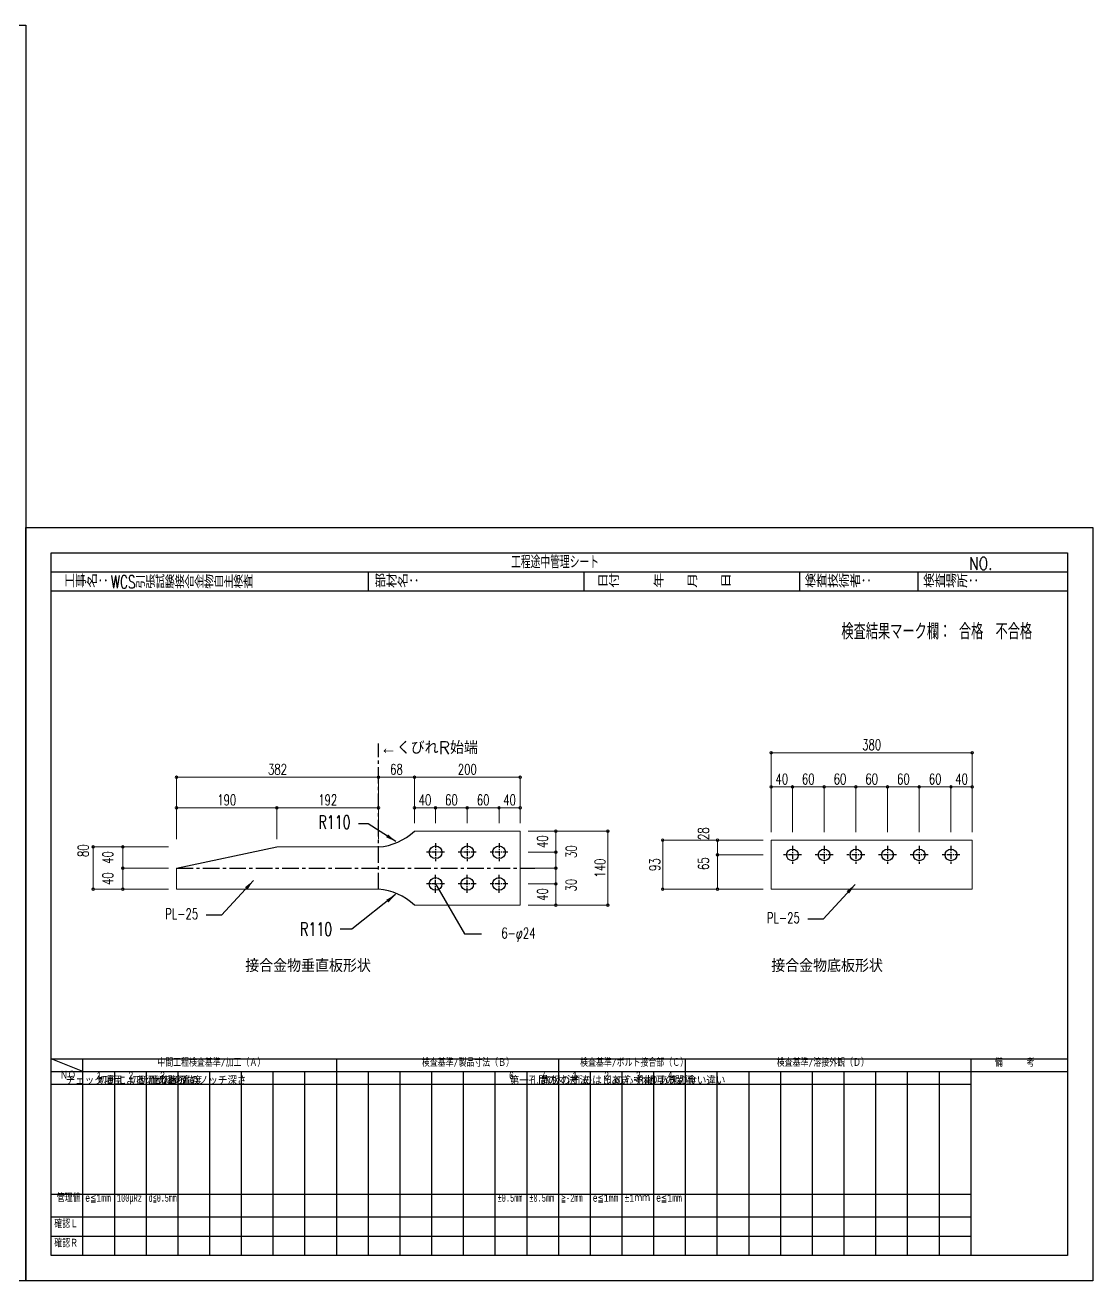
# Model space of a CAD drawing. Header units: millimetres. Extents: x 0 to 29624, y 0 to 14691.
# Drawn here: x 11191 to 13210, y 7128 to 9504 of the extents above; entities that cross this region are included whole.
import ezdxf
from ezdxf.enums import TextEntityAlignment as Align

# ---------------------------------------------------------------- set-up
doc = ezdxf.new("R2010")
doc.units = ezdxf.units.MM
doc.header["$LTSCALE"] = 5
doc.linetypes.add('CENTER1', pattern=[10, 6.25, -1.25, 1.25, -1.25])
doc.linetypes.add('JIS_08_50', pattern=[53, 50, -1.125, 0.75, -1.125])
doc.layers.get('0').update_dxf_attribs({"color": 255})
doc.layers.get('DEFPOINTS').update_dxf_attribs({"color": 255})
for name, color, linetype in [('CENTER', 2, 'JIS_08_50'), ('LAYER6', 7, 'Continuous'), ('寸法', 4, 'Continuous'), ('文字', 7, 'Continuous'), ('金物', 142, 'Continuous')]:
    doc.layers.add(name, color=color, linetype=linetype)
doc.styles.add('DLSTANDARD1', font='monotxt.shx', dxfattribs={"width": 0.6, "bigfont": 'extfont'})
doc.styles.add('KANJI', font='simplex.shx', dxfattribs={"width": 0.7, "bigfont": 'extfont2.shx'})
doc.styles.get("Standard").update_dxf_attribs({"font": 'simplex.shx', "width": 0.7, "height": 2.5, "bigfont": '@extfont2.shx'})
doc.styles.add('SUNPOU', font='simplex.shx', dxfattribs={"width": 0.7, "bigfont": 'extfont2.shx'})
doc.styles.add('TATEGAKI', font='txt', dxfattribs={"bigfont": 'bigfont.shx'})
doc.dimstyles.new('コピー(2) - Standard', dxfattribs={"dimtxt": 25, "dimasz": 20, "dimexe": 0.18, "dimexo": 0.0625, "dimgap": 15, "dimtad": 1, "dimdec": 0, "dimzin": 0, "dimdsep": 46, "dimtxsty": 'Standard', "dimblk": 'DOTSMALL', "dimcen": 0.09, "dimadec": 0, "dimazin": 0, "dimtfac": 1, "dimtdec": 0, "dimtofl": 0, "dimtmove": 0, "dimatfit": 3, "dimfxl": 0, "dimtolj": 1, "dimtzin": 0, "dimarcsym": 0})
doc.dimstyles.new('一般寸法-小さめ', dxfattribs={"dimscale": 10, "dimtxt": 2, "dimasz": 0.5, "dimexe": 0.125, "dimexo": 1.5, "dimgap": 0.5, "dimtad": 1, "dimtxsty": 'KANJI', "dimblk": 'ORIGIN', "dimcen": 0, "dimclrd": 256, "dimclre": 256, "dimclrt": 256, "dimadec": 0, "dimazin": 0, "dimtfac": 1, "dimtmove": 2, "dimatfit": 2, "dimfxl": 0, "dimtolj": 2, "dimlwd": 5, "dimlwe": 5, "dimarcsym": 0})

# ---------------------------------------------------------------- blocks, each defined once
blk = doc.blocks.new('_Origin')
at = {"color": 0, "linetype": 'ByBlock', "lineweight": -2}
blk.add_line((0, 0), (-1, 0), dxfattribs=at)
blk.add_circle((0, 0), 0.5, dxfattribs=at)
blk = doc.blocks.new('*D549')
at = {"layer": 'DEFPOINTS', "color": 0}
for p in [(11859, 8080.8), (11477, 7949), (11859, 7949)]:
    blk.add_point(p, dxfattribs=at)
at = {"layer": '寸法', "lineweight": 5}
for p, q in [((11477, 7964), (11477, 8082)), ((11482, 8080.8), (11854, 8080.8)), ((11859, 7964), (11859, 8082))]:
    blk.add_line(p, q, dxfattribs=at)
at = {"layer": '寸法', "lineweight": 5, "xscale": 5, "yscale": 5, "zscale": 5, "rotation": 180}
blk.add_blockref('_Origin', (11477, 8080.8), dxfattribs=at)
at = {"layer": '寸法', "lineweight": 5, "xscale": 5, "yscale": 5, "zscale": 5}
blk.add_blockref('_Origin', (11859, 8080.8), dxfattribs=at)
at = {"layer": '寸法', "linetype": 'Continuous', "insert": (11668, 8095.8), "char_height": 20, "attachment_point": 5, "style": 'KANJI'}
blk.add_mtext('\\A2;382', dxfattribs=at)
blk = doc.blocks.new('*D550')
at = {"layer": 'DEFPOINTS', "color": 0}
for p in [(11859, 8080.8), (11927, 7980.5), (11859, 7949)]:
    blk.add_point(p, dxfattribs=at)
at = {"layer": '寸法', "lineweight": 5}
for p, q in [((11859, 7964), (11859, 8082)), ((11922, 8080.8), (11864, 8080.8)), ((11927, 7995.5), (11927, 8082))]:
    blk.add_line(p, q, dxfattribs=at)
at = {"layer": '寸法', "lineweight": 5, "xscale": 5, "yscale": 5, "zscale": 5, "rotation": 180}
blk.add_blockref('_Origin', (11859, 8080.8), dxfattribs=at)
at = {"layer": '寸法', "lineweight": 5, "xscale": 5, "yscale": 5, "zscale": 5}
blk.add_blockref('_Origin', (11927, 8080.8), dxfattribs=at)
at = {"layer": '寸法', "linetype": 'Continuous', "insert": (11893, 8095.8), "char_height": 20, "attachment_point": 5, "style": 'KANJI'}
blk.add_mtext('\\A2;68', dxfattribs=at)
blk = doc.blocks.new('*D551')
at = {"layer": 'DEFPOINTS', "color": 0}
for p in [(12127, 7979), (12293.1, 7979), (12127, 7839)]:
    blk.add_point(p, dxfattribs=at)
at = {"layer": '寸法', "lineweight": 5}
for p, q in [((12142, 7979), (12294.4, 7979)), ((12293.1, 7844), (12293.1, 7974)), ((12142, 7839), (12294.4, 7839))]:
    blk.add_line(p, q, dxfattribs=at)
at = {"layer": '寸法', "lineweight": 5, "xscale": 5, "yscale": 5, "zscale": 5}
for p, rotation in [((12293.1, 7979), 90), ((12293.1, 7839), 270)]:
    blk.add_blockref('_Origin', p, dxfattribs=dict(at, rotation=rotation))
at = {"layer": '寸法', "linetype": 'Continuous', "insert": (12278.1, 7909), "char_height": 20, "attachment_point": 5, "rotation": 90, "style": 'KANJI'}
blk.add_mtext('\\A2;140', dxfattribs=at)
blk = doc.blocks.new('*D552')
at = {"layer": 'DEFPOINTS', "color": 0}
for p in [(11319.2, 7949), (11477, 7949), (11477, 7869)]:
    blk.add_point(p, dxfattribs=at)
at = {"layer": '寸法', "lineweight": 5}
for p, q in [((11462, 7949), (11317.9, 7949)), ((11319.2, 7874), (11319.2, 7944)), ((11462, 7869), (11317.9, 7869))]:
    blk.add_line(p, q, dxfattribs=at)
at = {"layer": '寸法', "lineweight": 5, "xscale": 5, "yscale": 5, "zscale": 5}
for p, rotation in [((11319.2, 7949), 90), ((11319.2, 7869), 270)]:
    blk.add_blockref('_Origin', p, dxfattribs=dict(at, rotation=rotation))
at = {"layer": '寸法', "linetype": 'Continuous', "insert": (11300.6, 7941.9), "char_height": 20, "attachment_point": 5, "rotation": 90, "style": 'KANJI'}
blk.add_mtext('\\A2;80', dxfattribs=at)
blk = doc.blocks.new('*D565')
at = {"layer": 'DEFPOINTS', "color": 0}
for p in [(12127, 8080.8), (11927, 7980.5), (12127, 7979)]:
    blk.add_point(p, dxfattribs=at)
at = {"layer": '寸法', "lineweight": 5}
for p, q in [((11927, 7995.5), (11927, 8082)), ((11932, 8080.8), (12122, 8080.8)), ((12127, 7994), (12127, 8082))]:
    blk.add_line(p, q, dxfattribs=at)
at = {"layer": '寸法', "lineweight": 5, "xscale": 5, "yscale": 5, "zscale": 5, "rotation": 180}
blk.add_blockref('_Origin', (11927, 8080.8), dxfattribs=at)
at = {"layer": '寸法', "lineweight": 5, "xscale": 5, "yscale": 5, "zscale": 5}
blk.add_blockref('_Origin', (12127, 8080.8), dxfattribs=at)
at = {"layer": '寸法', "linetype": 'Continuous', "insert": (12027, 8095.8), "char_height": 20, "attachment_point": 5, "style": 'KANJI'}
blk.add_mtext('\\A2;200', dxfattribs=at)
blk = doc.blocks.new('*D553')
at = {"layer": 'DEFPOINTS', "color": 0}
for p in [(12127, 7979), (12127, 7939), (12194.7, 7939)]:
    blk.add_point(p, dxfattribs=at)
at = {"layer": '寸法', "lineweight": 5}
for p, q in [((12142, 7979), (12195.9, 7979)), ((12194.7, 7974), (12194.7, 7944)), ((12142, 7939), (12195.9, 7939))]:
    blk.add_line(p, q, dxfattribs=at)
at = {"layer": '寸法', "lineweight": 5, "xscale": 5, "yscale": 5, "zscale": 5}
for p, rotation in [((12194.7, 7979), 90), ((12194.7, 7939), 270)]:
    blk.add_blockref('_Origin', p, dxfattribs=dict(at, rotation=rotation))
at = {"layer": '寸法', "linetype": 'Continuous', "insert": (12169.2, 7959), "char_height": 20, "attachment_point": 5, "rotation": 90, "style": 'KANJI'}
blk.add_mtext('\\A2;40', dxfattribs=at)
blk = doc.blocks.new('*D554')
at = {"layer": 'DEFPOINTS', "color": 0}
for p in [(12127, 7879), (12127, 7839), (12194.7, 7839)]:
    blk.add_point(p, dxfattribs=at)
at = {"layer": '寸法', "lineweight": 5}
for p, q in [((12142, 7879), (12195.9, 7879)), ((12194.7, 7874), (12194.7, 7844)), ((12142, 7839), (12195.9, 7839))]:
    blk.add_line(p, q, dxfattribs=at)
at = {"layer": '寸法', "lineweight": 5, "xscale": 5, "yscale": 5, "zscale": 5}
for p, rotation in [((12194.7, 7879), 90), ((12194.7, 7839), 270)]:
    blk.add_blockref('_Origin', p, dxfattribs=dict(at, rotation=rotation))
at = {"layer": '寸法', "linetype": 'Continuous', "insert": (12169.2, 7859), "char_height": 20, "attachment_point": 5, "rotation": 90, "style": 'KANJI'}
blk.add_mtext('\\A2;40', dxfattribs=at)
blk = doc.blocks.new('*D555')
at = {"layer": 'DEFPOINTS', "color": 0}
for p in [(11375.2, 7909), (11477, 7909), (11477, 7869)]:
    blk.add_point(p, dxfattribs=at)
at = {"layer": '寸法', "lineweight": 5}
for p, q in [((11462, 7909), (11373.9, 7909)), ((11375.2, 7874), (11375.2, 7904)), ((11462, 7869), (11373.9, 7869))]:
    blk.add_line(p, q, dxfattribs=at)
at = {"layer": '寸法', "lineweight": 5, "xscale": 5, "yscale": 5, "zscale": 5}
for p, rotation in [((11375.2, 7909), 90), ((11375.2, 7869), 270)]:
    blk.add_blockref('_Origin', p, dxfattribs=dict(at, rotation=rotation))
at = {"layer": '寸法', "linetype": 'Continuous', "insert": (11347, 7889), "char_height": 20, "attachment_point": 5, "rotation": 90, "style": 'KANJI'}
blk.add_mtext('\\A2;40', dxfattribs=at)
blk = doc.blocks.new('*D556')
at = {"layer": 'DEFPOINTS', "color": 0}
for p in [(11375.2, 7949), (11477, 7949), (11477, 7909)]:
    blk.add_point(p, dxfattribs=at)
at = {"layer": '寸法', "lineweight": 5}
for p, q in [((11462, 7949), (11373.9, 7949)), ((11375.2, 7914), (11375.2, 7944)), ((11462, 7909), (11373.9, 7909))]:
    blk.add_line(p, q, dxfattribs=at)
at = {"layer": '寸法', "lineweight": 5, "xscale": 5, "yscale": 5, "zscale": 5}
for p, rotation in [((11375.2, 7949), 90), ((11375.2, 7909), 270)]:
    blk.add_blockref('_Origin', p, dxfattribs=dict(at, rotation=rotation))
at = {"layer": '寸法', "linetype": 'Continuous', "insert": (11347, 7929), "char_height": 20, "attachment_point": 5, "rotation": 90, "style": 'KANJI'}
blk.add_mtext('\\A2;40', dxfattribs=at)
blk = doc.blocks.new('_DotSmall')
at = {"color": 0, "linetype": 'ByBlock', "const_width": 0.5}
blk.add_lwpolyline([(-0.0625, 0, 1), (0.0625, 0, 1)], format="xyb", close=True, dxfattribs=at)
blk = doc.blocks.new('*D557')
at = {"layer": 'DEFPOINTS', "color": 0}
for p in [(11667, 8023), (11477, 7949), (11667, 7949)]:
    blk.add_point(p, dxfattribs=at)
at = {"layer": '寸法', "lineweight": 5}
for p, q in [((11477, 7964), (11477, 8024.3)), ((11482, 8023), (11662, 8023)), ((11667, 7964), (11667, 8024.3))]:
    blk.add_line(p, q, dxfattribs=at)
at = {"layer": '寸法', "lineweight": 5, "xscale": 5, "yscale": 5, "zscale": 5, "rotation": 180}
blk.add_blockref('_Origin', (11477, 8023), dxfattribs=at)
at = {"layer": '寸法', "lineweight": 5, "xscale": 5, "yscale": 5, "zscale": 5}
blk.add_blockref('_Origin', (11667, 8023), dxfattribs=at)
at = {"layer": '寸法', "linetype": 'Continuous', "insert": (11572, 8038), "char_height": 20, "attachment_point": 5, "style": 'KANJI'}
blk.add_mtext('\\A2;190', dxfattribs=at)
blk = doc.blocks.new('*D558')
at = {"layer": 'DEFPOINTS', "color": 0}
for p in [(11859, 8023), (11667, 7949), (11859, 7949)]:
    blk.add_point(p, dxfattribs=at)
at = {"layer": '寸法', "lineweight": 5}
for p, q in [((11667, 7964), (11667, 8024.3)), ((11672, 8023), (11854, 8023)), ((11859, 7964), (11859, 8024.3))]:
    blk.add_line(p, q, dxfattribs=at)
at = {"layer": '寸法', "lineweight": 5, "xscale": 5, "yscale": 5, "zscale": 5, "rotation": 180}
blk.add_blockref('_Origin', (11667, 8023), dxfattribs=at)
at = {"layer": '寸法', "lineweight": 5, "xscale": 5, "yscale": 5, "zscale": 5}
blk.add_blockref('_Origin', (11859, 8023), dxfattribs=at)
at = {"layer": '寸法', "linetype": 'Continuous', "insert": (11763, 8038), "char_height": 20, "attachment_point": 5, "style": 'KANJI'}
blk.add_mtext('\\A2;192', dxfattribs=at)
blk = doc.blocks.new('*D559')
at = {"layer": 'DEFPOINTS', "color": 0}
for p in [(11967, 8023), (11927, 7979), (11967, 7979)]:
    blk.add_point(p, dxfattribs=at)
at = {"layer": '寸法', "lineweight": 5}
for p, q in [((11927, 7994), (11927, 8024.3)), ((11932, 8023), (11962, 8023)), ((11967, 7994), (11967, 8024.3))]:
    blk.add_line(p, q, dxfattribs=at)
at = {"layer": '寸法', "lineweight": 5, "xscale": 5, "yscale": 5, "zscale": 5, "rotation": 180}
blk.add_blockref('_Origin', (11927, 8023), dxfattribs=at)
at = {"layer": '寸法', "lineweight": 5, "xscale": 5, "yscale": 5, "zscale": 5}
blk.add_blockref('_Origin', (11967, 8023), dxfattribs=at)
at = {"layer": '寸法', "linetype": 'Continuous', "insert": (11947, 8038), "char_height": 20, "attachment_point": 5, "style": 'KANJI'}
blk.add_mtext('\\A2;40', dxfattribs=at)
blk = doc.blocks.new('*D560')
at = {"layer": 'DEFPOINTS', "color": 0}
for p in [(12087, 8023), (12027, 7979), (12087, 7979)]:
    blk.add_point(p, dxfattribs=at)
at = {"layer": '寸法', "lineweight": 5}
for p, q in [((12027, 7994), (12027, 8024.3)), ((12032, 8023), (12082, 8023)), ((12087, 7994), (12087, 8024.3))]:
    blk.add_line(p, q, dxfattribs=at)
at = {"layer": '寸法', "lineweight": 5, "xscale": 5, "yscale": 5, "zscale": 5, "rotation": 180}
blk.add_blockref('_Origin', (12027, 8023), dxfattribs=at)
at = {"layer": '寸法', "lineweight": 5, "xscale": 5, "yscale": 5, "zscale": 5}
blk.add_blockref('_Origin', (12087, 8023), dxfattribs=at)
at = {"layer": '寸法', "linetype": 'Continuous', "insert": (12057, 8038), "char_height": 20, "attachment_point": 5, "style": 'KANJI'}
blk.add_mtext('\\A2;60', dxfattribs=at)
blk = doc.blocks.new('*D561')
at = {"layer": 'DEFPOINTS', "color": 0}
for p in [(12027, 8023), (11967, 7979), (12027, 7979)]:
    blk.add_point(p, dxfattribs=at)
at = {"layer": '寸法', "lineweight": 5}
for p, q in [((11967, 7994), (11967, 8024.3)), ((11972, 8023), (12022, 8023)), ((12027, 7994), (12027, 8024.3))]:
    blk.add_line(p, q, dxfattribs=at)
at = {"layer": '寸法', "lineweight": 5, "xscale": 5, "yscale": 5, "zscale": 5, "rotation": 180}
blk.add_blockref('_Origin', (11967, 8023), dxfattribs=at)
at = {"layer": '寸法', "lineweight": 5, "xscale": 5, "yscale": 5, "zscale": 5}
blk.add_blockref('_Origin', (12027, 8023), dxfattribs=at)
at = {"layer": '寸法', "linetype": 'Continuous', "insert": (11997, 8038), "char_height": 20, "attachment_point": 5, "style": 'KANJI'}
blk.add_mtext('\\A2;60', dxfattribs=at)
blk = doc.blocks.new('*D562')
at = {"layer": 'DEFPOINTS', "color": 0}
for p in [(12127, 8023), (12087, 7979), (12127, 7979)]:
    blk.add_point(p, dxfattribs=at)
at = {"layer": '寸法', "lineweight": 5}
for p, q in [((12087, 7994), (12087, 8024.3)), ((12092, 8023), (12122, 8023)), ((12127, 7994), (12127, 8024.3))]:
    blk.add_line(p, q, dxfattribs=at)
at = {"layer": '寸法', "lineweight": 5, "xscale": 5, "yscale": 5, "zscale": 5, "rotation": 180}
blk.add_blockref('_Origin', (12087, 8023), dxfattribs=at)
at = {"layer": '寸法', "lineweight": 5, "xscale": 5, "yscale": 5, "zscale": 5}
blk.add_blockref('_Origin', (12127, 8023), dxfattribs=at)
at = {"layer": '寸法', "linetype": 'Continuous', "insert": (12107, 8038), "char_height": 20, "attachment_point": 5, "style": 'KANJI'}
blk.add_mtext('\\A2;40', dxfattribs=at)
blk = doc.blocks.new('*D563')
at = {"layer": 'DEFPOINTS', "color": 0}
for p in [(12127, 7939), (12127, 7909), (12194.7, 7909)]:
    blk.add_point(p, dxfattribs=at)
at = {"layer": '寸法', "lineweight": 5}
for p, q in [((12142, 7939), (12195.9, 7939)), ((12194.7, 7934), (12194.7, 7914)), ((12142, 7909), (12195.9, 7909))]:
    blk.add_line(p, q, dxfattribs=at)
at = {"layer": '寸法', "lineweight": 5, "xscale": 5, "yscale": 5, "zscale": 5}
for p, rotation in [((12194.7, 7939), 90), ((12194.7, 7909), 270)]:
    blk.add_blockref('_Origin', p, dxfattribs=dict(at, rotation=rotation))
at = {"layer": '寸法', "linetype": 'Continuous', "insert": (12223.7, 7940.2), "char_height": 20, "attachment_point": 5, "rotation": 90, "style": 'KANJI'}
blk.add_mtext('\\A2;30', dxfattribs=at)
blk = doc.blocks.new('*D564')
at = {"layer": 'DEFPOINTS', "color": 0}
for p in [(12127, 7909), (12127, 7879), (12194.7, 7879)]:
    blk.add_point(p, dxfattribs=at)
at = {"layer": '寸法', "lineweight": 5}
for p, q in [((12142, 7909), (12195.9, 7909)), ((12194.7, 7904), (12194.7, 7884)), ((12142, 7879), (12195.9, 7879))]:
    blk.add_line(p, q, dxfattribs=at)
at = {"layer": '寸法', "lineweight": 5, "xscale": 5, "yscale": 5, "zscale": 5}
for p, rotation in [((12194.7, 7909), 90), ((12194.7, 7879), 270)]:
    blk.add_blockref('_Origin', p, dxfattribs=dict(at, rotation=rotation))
at = {"layer": '寸法', "linetype": 'Continuous', "insert": (12223.4, 7876.8), "char_height": 20, "attachment_point": 5, "rotation": 90, "style": 'KANJI'}
blk.add_mtext('\\A2;30', dxfattribs=at)
blk = doc.blocks.new('*D568')
at = {"layer": 'DEFPOINTS', "color": 0}
for p in [(12396.6, 7962), (12602, 7962), (12602, 7869)]:
    blk.add_point(p, dxfattribs=at)
at = {"layer": '寸法', "lineweight": 5}
for p, q in [((12587, 7962), (12395.3, 7962)), ((12396.6, 7874), (12396.6, 7957)), ((12587, 7869), (12395.3, 7869))]:
    blk.add_line(p, q, dxfattribs=at)
at = {"layer": '寸法', "lineweight": 5, "xscale": 5, "yscale": 5, "zscale": 5}
for p, rotation in [((12396.6, 7962), 90), ((12396.6, 7869), 270)]:
    blk.add_blockref('_Origin', p, dxfattribs=dict(at, rotation=rotation))
at = {"layer": '寸法', "linetype": 'Continuous', "insert": (12381.6, 7915.5), "char_height": 20, "attachment_point": 5, "rotation": 90, "style": 'KANJI'}
blk.add_mtext('\\A2;93', dxfattribs=at)
blk = doc.blocks.new('*D566')
at = {"layer": 'DEFPOINTS', "color": 0}
for p in [(12500.2, 7962), (12602, 7962), (12602, 7934)]:
    blk.add_point(p, dxfattribs=at)
at = {"layer": '寸法', "lineweight": 5}
for p, q in [((12587, 7962), (12498.9, 7962)), ((12500.2, 7939), (12500.2, 7957)), ((12587, 7934), (12498.9, 7934))]:
    blk.add_line(p, q, dxfattribs=at)
at = {"layer": '寸法', "lineweight": 5, "xscale": 5, "yscale": 5, "zscale": 5}
for p, rotation in [((12500.2, 7962), 90), ((12500.2, 7934), 270)]:
    blk.add_blockref('_Origin', p, dxfattribs=dict(at, rotation=rotation))
at = {"layer": '寸法', "linetype": 'Continuous', "insert": (12473.9, 7974.1), "char_height": 20, "attachment_point": 5, "rotation": 90, "style": 'KANJI'}
blk.add_mtext('\\A2;28', dxfattribs=at)
blk = doc.blocks.new('*D567')
at = {"layer": 'DEFPOINTS', "color": 0}
for p in [(12602, 7934), (12500.2, 7869), (12602, 7869)]:
    blk.add_point(p, dxfattribs=at)
at = {"layer": '寸法', "lineweight": 5}
for p, q in [((12587, 7934), (12498.9, 7934)), ((12500.2, 7929), (12500.2, 7874)), ((12587, 7869), (12498.9, 7869))]:
    blk.add_line(p, q, dxfattribs=at)
at = {"layer": '寸法', "lineweight": 5, "xscale": 5, "yscale": 5, "zscale": 5}
for p, rotation in [((12500.2, 7934), 90), ((12500.2, 7869), 270)]:
    blk.add_blockref('_Origin', p, dxfattribs=dict(at, rotation=rotation))
at = {"layer": '寸法', "linetype": 'Continuous', "insert": (12473.9, 7917.5), "char_height": 20, "attachment_point": 5, "rotation": 90, "style": 'KANJI'}
blk.add_mtext('\\A2;65', dxfattribs=at)
blk = doc.blocks.new('*D569')
at = {"layer": 'DEFPOINTS', "color": 0}
for p in [(12642, 8062.5), (12602, 7962), (12642, 7962)]:
    blk.add_point(p, dxfattribs=at)
at = {"layer": '寸法', "linetype": 'Continuous', "lineweight": 5}
for p, q in [((12602, 7977), (12602, 8063.7)), ((12607, 8062.5), (12637, 8062.5)), ((12642, 7977), (12642, 8063.7))]:
    blk.add_line(p, q, dxfattribs=at)
at = {"layer": '寸法', "lineweight": 5, "xscale": 5, "yscale": 5, "zscale": 5, "rotation": 180}
blk.add_blockref('_Origin', (12602, 8062.5), dxfattribs=at)
at = {"layer": '寸法', "lineweight": 5, "xscale": 5, "yscale": 5, "zscale": 5}
blk.add_blockref('_Origin', (12642, 8062.5), dxfattribs=at)
at = {"layer": '寸法', "linetype": 'Continuous', "insert": (12622, 8077.5), "char_height": 20, "attachment_point": 5, "style": 'KANJI'}
blk.add_mtext('\\A2;40', dxfattribs=at)
blk = doc.blocks.new('*D570')
at = {"layer": 'DEFPOINTS', "color": 0}
for p in [(12702, 8062.5), (12642, 7962), (12702, 7962)]:
    blk.add_point(p, dxfattribs=at)
at = {"layer": '寸法', "linetype": 'Continuous', "lineweight": 5}
for p, q in [((12642, 7977), (12642, 8063.7)), ((12647, 8062.5), (12697, 8062.5)), ((12702, 7977), (12702, 8063.7))]:
    blk.add_line(p, q, dxfattribs=at)
at = {"layer": '寸法', "lineweight": 5, "xscale": 5, "yscale": 5, "zscale": 5, "rotation": 180}
blk.add_blockref('_Origin', (12642, 8062.5), dxfattribs=at)
at = {"layer": '寸法', "lineweight": 5, "xscale": 5, "yscale": 5, "zscale": 5}
blk.add_blockref('_Origin', (12702, 8062.5), dxfattribs=at)
at = {"layer": '寸法', "linetype": 'Continuous', "insert": (12672, 8077.5), "char_height": 20, "attachment_point": 5, "style": 'KANJI'}
blk.add_mtext('\\A2;60', dxfattribs=at)
blk = doc.blocks.new('*D571')
at = {"layer": 'DEFPOINTS', "color": 0}
for p in [(12762, 8062.5), (12702, 7962), (12762, 7962)]:
    blk.add_point(p, dxfattribs=at)
at = {"layer": '寸法', "linetype": 'Continuous', "lineweight": 5}
for p, q in [((12702, 7977), (12702, 8063.7)), ((12707, 8062.5), (12757, 8062.5)), ((12762, 7977), (12762, 8063.7))]:
    blk.add_line(p, q, dxfattribs=at)
at = {"layer": '寸法', "lineweight": 5, "xscale": 5, "yscale": 5, "zscale": 5, "rotation": 180}
blk.add_blockref('_Origin', (12702, 8062.5), dxfattribs=at)
at = {"layer": '寸法', "lineweight": 5, "xscale": 5, "yscale": 5, "zscale": 5}
blk.add_blockref('_Origin', (12762, 8062.5), dxfattribs=at)
at = {"layer": '寸法', "linetype": 'Continuous', "insert": (12732, 8077.5), "char_height": 20, "attachment_point": 5, "style": 'KANJI'}
blk.add_mtext('\\A2;60', dxfattribs=at)
blk = doc.blocks.new('*D572')
at = {"layer": 'DEFPOINTS', "color": 0}
for p in [(12822, 8062.5), (12762, 7962), (12822, 7962)]:
    blk.add_point(p, dxfattribs=at)
at = {"layer": '寸法', "linetype": 'Continuous', "lineweight": 5}
for p, q in [((12762, 7977), (12762, 8063.7)), ((12767, 8062.5), (12817, 8062.5)), ((12822, 7977), (12822, 8063.7))]:
    blk.add_line(p, q, dxfattribs=at)
at = {"layer": '寸法', "lineweight": 5, "xscale": 5, "yscale": 5, "zscale": 5, "rotation": 180}
blk.add_blockref('_Origin', (12762, 8062.5), dxfattribs=at)
at = {"layer": '寸法', "lineweight": 5, "xscale": 5, "yscale": 5, "zscale": 5}
blk.add_blockref('_Origin', (12822, 8062.5), dxfattribs=at)
at = {"layer": '寸法', "linetype": 'Continuous', "insert": (12792, 8077.5), "char_height": 20, "attachment_point": 5, "style": 'KANJI'}
blk.add_mtext('\\A2;60', dxfattribs=at)
blk = doc.blocks.new('*D573')
at = {"layer": 'DEFPOINTS', "color": 0}
for p in [(12882, 8062.5), (12822, 7962), (12882, 7962)]:
    blk.add_point(p, dxfattribs=at)
at = {"layer": '寸法', "linetype": 'Continuous', "lineweight": 5}
for p, q in [((12822, 7977), (12822, 8063.7)), ((12827, 8062.5), (12877, 8062.5)), ((12882, 7977), (12882, 8063.7))]:
    blk.add_line(p, q, dxfattribs=at)
at = {"layer": '寸法', "lineweight": 5, "xscale": 5, "yscale": 5, "zscale": 5, "rotation": 180}
blk.add_blockref('_Origin', (12822, 8062.5), dxfattribs=at)
at = {"layer": '寸法', "lineweight": 5, "xscale": 5, "yscale": 5, "zscale": 5}
blk.add_blockref('_Origin', (12882, 8062.5), dxfattribs=at)
at = {"layer": '寸法', "linetype": 'Continuous', "insert": (12852, 8077.5), "char_height": 20, "attachment_point": 5, "style": 'KANJI'}
blk.add_mtext('\\A2;60', dxfattribs=at)
blk = doc.blocks.new('*D574')
at = {"layer": 'DEFPOINTS', "color": 0}
for p in [(12942, 8062.5), (12882, 7962), (12942, 7962)]:
    blk.add_point(p, dxfattribs=at)
at = {"layer": '寸法', "linetype": 'Continuous', "lineweight": 5}
for p, q in [((12882, 7977), (12882, 8063.7)), ((12887, 8062.5), (12937, 8062.5)), ((12942, 7977), (12942, 8063.7))]:
    blk.add_line(p, q, dxfattribs=at)
at = {"layer": '寸法', "lineweight": 5, "xscale": 5, "yscale": 5, "zscale": 5, "rotation": 180}
blk.add_blockref('_Origin', (12882, 8062.5), dxfattribs=at)
at = {"layer": '寸法', "lineweight": 5, "xscale": 5, "yscale": 5, "zscale": 5}
blk.add_blockref('_Origin', (12942, 8062.5), dxfattribs=at)
at = {"layer": '寸法', "linetype": 'Continuous', "insert": (12912, 8077.5), "char_height": 20, "attachment_point": 5, "style": 'KANJI'}
blk.add_mtext('\\A2;60', dxfattribs=at)
blk = doc.blocks.new('*D575')
at = {"layer": 'DEFPOINTS', "color": 0}
for p in [(12982, 8062.5), (12942, 7962), (12982, 7962)]:
    blk.add_point(p, dxfattribs=at)
at = {"layer": '寸法', "linetype": 'Continuous', "lineweight": 5}
for p, q in [((12942, 7977), (12942, 8063.7)), ((12947, 8062.5), (12977, 8062.5)), ((12982, 7977), (12982, 8063.7))]:
    blk.add_line(p, q, dxfattribs=at)
at = {"layer": '寸法', "lineweight": 5, "xscale": 5, "yscale": 5, "zscale": 5, "rotation": 180}
blk.add_blockref('_Origin', (12942, 8062.5), dxfattribs=at)
at = {"layer": '寸法', "lineweight": 5, "xscale": 5, "yscale": 5, "zscale": 5}
blk.add_blockref('_Origin', (12982, 8062.5), dxfattribs=at)
at = {"layer": '寸法', "linetype": 'Continuous', "insert": (12962, 8077.5), "char_height": 20, "attachment_point": 5, "style": 'KANJI'}
blk.add_mtext('\\A2;40', dxfattribs=at)
blk = doc.blocks.new('*D576')
at = {"layer": 'DEFPOINTS', "color": 0}
for p in [(12982, 8127.4), (12602, 7962), (12982, 7962)]:
    blk.add_point(p, dxfattribs=at)
at = {"layer": '寸法', "linetype": 'Continuous', "lineweight": 5}
for p, q in [((12602, 7977), (12602, 8128.6)), ((12607, 8127.4), (12977, 8127.4)), ((12982, 7977), (12982, 8128.6))]:
    blk.add_line(p, q, dxfattribs=at)
at = {"layer": '寸法', "lineweight": 5, "xscale": 5, "yscale": 5, "zscale": 5, "rotation": 180}
blk.add_blockref('_Origin', (12602, 8127.4), dxfattribs=at)
at = {"layer": '寸法', "lineweight": 5, "xscale": 5, "yscale": 5, "zscale": 5}
blk.add_blockref('_Origin', (12982, 8127.4), dxfattribs=at)
at = {"layer": '寸法', "linetype": 'Continuous', "insert": (12792, 8142.4), "char_height": 20, "attachment_point": 5, "style": 'KANJI'}
blk.add_mtext('\\A2;380', dxfattribs=at)

msp = doc.modelspace()

# ---------------------------------------------------------------- linework, layer by layer
at = {"linetype": 'Continuous', "lineweight": -3}
for p, q in [((11240, 8469.6), (13162.4, 8469.6)), ((11840, 8433.6), (11840, 8469.6)), ((12248, 8433.6), (12248, 8469.6)), ((12656, 8433.6), (12656, 8469.6)), ((12879.981, 8433.6), (12879.981, 8469.6)), ((11240, 8433.6), (13162.4, 8433.6)), ((11240, 7548), (13162.4, 7548)), ((11240, 7524), (13162.4, 7524)), ((11240, 7500), (12980, 7500)), ((11240, 7292.226), (12980, 7292.226)), ((11240, 7249.161), (12980, 7249.161)), ((11240, 7212.581), (12980, 7212.581))]:
    msp.add_line(p, q, dxfattribs=at)
for points in [[(7828, 9504), (11192, 9504), (11192, 7128), (7828, 7128)], [(11192, 8553.6), (13210.4, 8553.6), (13210.4, 7128), (11192, 7128)], [(11240, 8505.6), (13162.4, 8505.6), (13162.4, 7176), (11240, 7176)]]:
    msp.add_lwpolyline(points, close=True, dxfattribs=at)
at = {"layer": 'CENTER', "linetype": 'CENTER1'}
for p, q in [((11859, 7869), (11859, 8144.489)), ((11477, 7909), (12154.654, 7909))]:
    msp.add_line(p, q, dxfattribs=at)
at = {"layer": '寸法', "linetype": 'CENTER1', "ltscale": 0.3}
for p, q in [((11984, 7939), (11950, 7939)), ((11967, 7956), (11967, 7922)), ((12044, 7939), (12010, 7939)), ((12027, 7956), (12027, 7922)), ((12104, 7939), (12070, 7939)), ((12087, 7956), (12087, 7922)), ((12642, 7951), (12642, 7917)), ((12702, 7951), (12702, 7917)), ((12762, 7951), (12762, 7917)), ((12822, 7951), (12822, 7917)), ((12882, 7951), (12882, 7917)), ((12942, 7951), (12942, 7917)), ((12659, 7934), (12625, 7934)), ((12719, 7934), (12685, 7934)), ((12779, 7934), (12745, 7934)), ((12839, 7934), (12805, 7934)), ((12899, 7934), (12865, 7934)), ((12959, 7934), (12925, 7934)), ((11967, 7862), (11967, 7896)), ((12027, 7862), (12027, 7896)), ((12087, 7862), (12087, 7896)), ((11984, 7879), (11950, 7879)), ((12044, 7879), (12010, 7879)), ((12104, 7879), (12070, 7879))]:
    msp.add_line(p, q, dxfattribs=at)
at = {"layer": '寸法'}
for p, q in [((11967, 7879), (12021.644, 7784.354)), ((12021.644, 7784.354), (12053.791, 7784.354))]:
    msp.add_line(p, q, dxfattribs=at)
at = {"layer": '寸法', "linetype": 'Continuous'}
for p, q in [((11300, 7524), (11240, 7548)), ((11300, 7176), (11300, 7548)), ((11780, 7176), (11780, 7548)), ((12200, 7176), (12200, 7548)), ((12440, 7176), (12440, 7548)), ((12980, 7176), (12980, 7548)), ((11360, 7176), (11360, 7524)), ((11420, 7176), (11420, 7524)), ((11480, 7176), (11480, 7524)), ((11540, 7176), (11540, 7524)), ((11600, 7176), (11600, 7524)), ((11660, 7176), (11660, 7524)), ((11720, 7176), (11720, 7524)), ((11840, 7176), (11840, 7524)), ((11900, 7176), (11900, 7524)), ((11960, 7176), (11960, 7524)), ((12020, 7176), (12020, 7524)), ((12080, 7176), (12080, 7524)), ((12140, 7176), (12140, 7524)), ((12260, 7176), (12260, 7524)), ((12320, 7176), (12320, 7524)), ((12380, 7176), (12380, 7524)), ((12500, 7176), (12500, 7524)), ((12560, 7176), (12560, 7524)), ((12620, 7176), (12620, 7524)), ((12680, 7176), (12680, 7524)), ((12740, 7176), (12740, 7524)), ((12800, 7176), (12800, 7524)), ((12860, 7176), (12860, 7524)), ((12920, 7176), (12920, 7524))]:
    msp.add_line(p, q, dxfattribs=at)
at = {"layer": '金物', "lineweight": 18}
for p, q in [((12127, 7979), (11927, 7979)), ((12127, 7839), (12127, 7979)), ((12602, 7869), (12602, 7962)), ((12602, 7962), (12982, 7962)), ((12982, 7962), (12982, 7869)), ((11859, 7949), (11667, 7949)), ((11477, 7909), (11477, 7869)), ((11859, 7869), (11477, 7869)), ((12982, 7869), (12602, 7869)), ((12127, 7839), (11927, 7839))]:
    msp.add_line(p, q, dxfattribs=at)
at = {"layer": '金物'}
msp.add_line((11477, 7909), (11667, 7949), dxfattribs=at)
at = {"layer": '金物', "ltscale": 2.5}
for centre, radius in [((11967, 7939), 12), ((12027, 7939), 12), ((12087, 7939), 12), ((12642, 7934), 11), ((12702, 7934), 11), ((12762, 7934), 11), ((12822, 7934), 11), ((12882, 7934), 11), ((12942, 7934), 11), ((11967, 7879), 12), ((12027, 7879), 12), ((12087, 7879), 12)]:
    msp.add_circle(centre, radius, dxfattribs=at)
at = {"layer": '金物', "ltscale": 2}
for centre, start, end in [((11851.21, 8058.724), 274.060941, 313.550946), ((11851.21, 7759.276), 46.449054, 85.939059)]:
    msp.add_arc(centre, 110, start, end, dxfattribs=at)

# ---------------------------------------------------------------- texts
at = {"layer": 'LAYER6', "color": 0, "linetype": 'Continuous', "lineweight": -3, "style": 'SUNPOU', "width": 0.7}
for s, height, p in [('工程途中管理シート', 24, (12109.897, 8476.156)), ('検査結果マーク欄： 合格\u3000不合格', 30, (12734.607, 8341.678))]:
    msp.add_text(s, height=height, dxfattribs=at).set_placement(p)
at = {"layer": 'LAYER6', "color": 0, "linetype": 'Continuous', "lineweight": -3, "width": 0.8}
for s, p in [('NO.', (12976.273, 8473.325)), ('工事名：', (11264.005, 8440.156)), ('部材名：', (11851.9, 8440.156)), ('日付\u3000\u3000\u3000年\u3000\u3000月\u3000\u3000日', (12272.732, 8440.156)), ('検査技術者：', (12665.446, 8440.156)), ('検査場所：', (12889.427, 8440.156))]:
    msp.add_text(s, height=24, dxfattribs=at).set_placement(p)
at = {"layer": 'LAYER6', "color": 0, "linetype": 'Continuous', "lineweight": -3, "insert": (11352.715, 8462.459), "char_height": 24, "width": 554.57968, "attachment_point": 1}
msp.add_mtext('WCS引張試験接合金物自主検査', dxfattribs=at)
at = {"layer": '寸法', "ltscale": 4, "style": 'SUNPOU'}
msp.add_text('←くびれR始端', height=24, dxfattribs=at).set_placement((11862.139, 8124.833))
for s, p in [('接合金物垂直板形状', (11607, 7712.293)), ('接合金物底板形状', (12602, 7712.293))]:
    msp.add_text(s, height=24, rotation=360, dxfattribs=at).set_placement(p)
at = {"layer": '寸法', "width": 98.97993}
for s, insert, char_height, attachment_point in [('\\A1;R110', (11806.219, 7983.326), 25, 9), ('{PL-25}', (11518.047, 7832.343), 20, 3), ('{PL-25}', (12656.172, 7824.922), 20, 3), ('R110', (11771.461, 7805.928), 25, 3), ('6-φ24', (12156.178, 7796.078), 20, 3)]:
    msp.add_mtext(s, dxfattribs=dict(at, insert=insert, char_height=char_height, attachment_point=attachment_point))
at = {"layer": '文字', "color": 0, "linetype": 'Continuous', "ltscale": 6, "style": 'DLSTANDARD1'}
for s, width, p in [('中間工程検査基準/加工（Ａ）', 0.74375, (11440.668, 7529.145)), ('検査基準/製品寸法（Ｂ）', 0.74375, (11941.137, 7529.145)), ('検査基準/ボルト接合部（Ｃ）', 0.74375, (12240.434, 7529.145)), ('検査基準/溶接外観（Ｄ）', 0.74375, (12612.463, 7529.145)), ('備\u3000\u3000\u3000考', 0.74375, (13025.009, 7529.145)), ('ＮＯ', 0.74375, (11256.478, 7505.145)), ('1', 0.74375, (11325.924, 7505.145)), ('2', 0.74375, (11385.924, 7505.145)), ('3', 0.74375, (11445.924, 7505.145)), ('6', 0.74375, (12105.924, 7505.145)), ('7', 0.74375, (12165.924, 7505.145)), ('1', 0.74375, (12225.924, 7505.145)), ('2', 0.74375, (12285.924, 7505.145)), ('3', 0.74375, (12345.924, 7505.145)), ('4', 0.74375, (12405.924, 7505.145)), ('管理値', 0.74375, (11250.589, 7273.37)), ('e≦1mm', 0.74375, (11304.256, 7273.37)), ('100μRz', 0.6, (11364.256, 7273.37)), ('d≦0.5mm', 0.5, (11424.256, 7273.37)), ('±0.5mm', 0.6, (12084.256, 7273.37)), ('±0.5mm', 0.6, (12144.256, 7273.37)), ('≧-2mm', 0.6, (12204.256, 7273.37)), ('e≦1mm', 0.74375, (12264.256, 7273.37)), ('±1ｍｍ', 0.74375, (12324.256, 7273.37)), ('e≦1mm', 0.74375, (12384.256, 7273.37)), ('確認Ｌ', 0.74375, (11245.713, 7223.756)), ('確認Ｒ', 0.74375, (11245.713, 7187.175))]:
    msp.add_text(s, height=14.4, dxfattribs=dict(at, width=width)).set_placement(p, align=Align.BOTTOM_LEFT)
at = {"layer": '文字', "color": 0, "linetype": 'Continuous', "ltscale": 6, "style": 'TATEGAKI'}
for s, p in [('チェック項目', (11267.286, 7495.004)), ('切断による切断縁の角度', (11327.286, 7495.004)), ('切断面のあらさ', (11387.286, 7495.004)), ('切断面のノッチ深さ', (11447.286, 7495.004)), ('第一孔間の寸法', (12107.286, 7495.004)), ('底板の寸法', (12167.286, 7495.004)), ('孔のはしあき・へりあき', (12227.286, 7495.004)), ('孔の心ずれ', (12287.286, 7495.004)), ('孔相互の間隔', (12347.286, 7495.004)), ('孔の食い違い', (12407.286, 7495.004))]:
    msp.add_text(s, height=14.4, dxfattribs=at).set_placement(p, align=Align.BOTTOM_LEFT)

# ---------------------------------------------------------------- dimensions: what is measured, and where the dimension line sits
at = {"layer": '寸法', "linetype": 'Continuous'}
for base, p1, p2, picture, middle in [((12982, 8127.357), (12602, 7962), (12982, 7962), '*D576', (12792, 8142.357)), ((12642, 8062.479), (12602, 7962), (12642, 7962), '*D569', (12622, 8077.479)), ((12702, 8062.479), (12642, 7962), (12702, 7962), '*D570', (12672, 8077.479)), ((12762, 8062.479), (12702, 7962), (12762, 7962), '*D571', (12732, 8077.479)), ((12822, 8062.479), (12762, 7962), (12822, 7962), '*D572', (12792, 8077.479)), ((12882, 8062.479), (12822, 7962), (12882, 7962), '*D573', (12852, 8077.479)), ((12942, 8062.479), (12882, 7962), (12942, 7962), '*D574', (12912, 8077.479)), ((12982, 8062.479), (12942, 7962), (12982, 7962), '*D575', (12962, 8077.479))]:
    dim = msp.add_linear_dim(base=base, p1=p1, p2=p2, dimstyle='一般寸法-小さめ', dxfattribs=at)
    dim.commit()
    dim.dimension.update_dxf_attribs({"geometry": picture, "text_midpoint": middle})
at = {"layer": '寸法'}
for base, p1, p2, picture, middle in [((11859, 8080.795), (11477, 7949), (11859, 7949), '*D549', (11668, 8095.795)), ((11859, 8080.795), (11927, 7980.5), (11859, 7949), '*D550', (11893, 8095.795)), ((12127, 8080.795), (11927, 7980.5), (12127, 7979), '*D565', (12027, 8095.795)), ((11667, 8023.022), (11477, 7949), (11667, 7949), '*D557', (11572, 8038.022)), ((11859, 8023.022), (11667, 7949), (11859, 7949), '*D558', (11763, 8038.022)), ((11967, 8023.022), (11927, 7979), (11967, 7979), '*D559', (11947, 8038.022)), ((12027, 8023.022), (11967, 7979), (12027, 7979), '*D561', (11997, 8038.022)), ((12087, 8023.022), (12027, 7979), (12087, 7979), '*D560', (12057, 8038.022)), ((12127, 8023.022), (12087, 7979), (12127, 7979), '*D562', (12107, 8038.022))]:
    dim = msp.add_linear_dim(base=base, p1=p1, p2=p2, dimstyle='一般寸法-小さめ', dxfattribs=at)
    dim.commit()
    dim.dimension.update_dxf_attribs({"geometry": picture, "text_midpoint": middle})
for base, p1, p2, angle, picture, middle in [((12500.192, 7962), (12602, 7934), (12602, 7962), 90, '*D566', (12473.942, 7974.091)), ((12194.654, 7939), (12127, 7979), (12127, 7939), 90, '*D553', (12169.248, 7959)), ((11319.197, 7949), (11477, 7869), (11477, 7949), 270, '*D552', (11300.562, 7941.924)), ((11375.192, 7949), (11477, 7909), (11477, 7949), 270, '*D556', (11347.037, 7929)), ((12194.654, 7909), (12127, 7939), (12127, 7909), 90, '*D563', (12223.726, 7940.204)), ((12500.192, 7869), (12602, 7934), (12602, 7869), 90, '*D567', (12473.942, 7917.5)), ((11375.192, 7909), (11477, 7869), (11477, 7909), 270, '*D555', (11347.037, 7889)), ((12194.654, 7879), (12127, 7909), (12127, 7879), 90, '*D564', (12223.393, 7876.797)), ((12194.654, 7839), (12127, 7879), (12127, 7839), 90, '*D554', (12169.248, 7859))]:
    dim = msp.add_linear_dim(base=base, p1=p1, p2=p2, angle=angle, dimstyle='一般寸法-小さめ', dxfattribs=at)
    dim.commit()
    dim.dimension.update_dxf_attribs({"geometry": picture, "text_midpoint": middle, "dimtype": 160})
for base, p1, p2, picture, middle in [((12293.12, 7979), (12127, 7839), (12127, 7979), '*D551', (12278.12, 7909)), ((12396.573, 7962), (12602, 7869), (12602, 7962), '*D568', (12381.573, 7915.5))]:
    dim = msp.add_linear_dim(base=base, p1=p1, p2=p2, angle=270, dimstyle='一般寸法-小さめ', dxfattribs=at)
    dim.commit()
    dim.dimension.update_dxf_attribs({"geometry": picture, "text_midpoint": middle})

# ---------------------------------------------------------------- leaders
at = {"layer": '寸法', "annotation_type": 0, "has_hookline": 1, "hookline_direction": 1}
for points, text_width in [([(11892.159, 7959.263), (11839.493, 7992.852), (11821.219, 7992.852)], 55.833), ([(11622.357, 7885.353), (11562.212, 7819.843), (11533.047, 7819.843)], 65.333), ([(12760.482, 7877.932), (12700.337, 7812.422), (12671.172, 7812.422)], 65.333), ([(11891.336, 7858.937), (11808.854, 7793.428), (11786.461, 7793.428)], 55.833)]:
    msp.add_leader(points, dimstyle='コピー(2) - Standard', override={"dimgap": 15, "dimtad": 0}, dxfattribs=dict(at, text_width=text_width))

doc.saveas('drawing.dxf')
